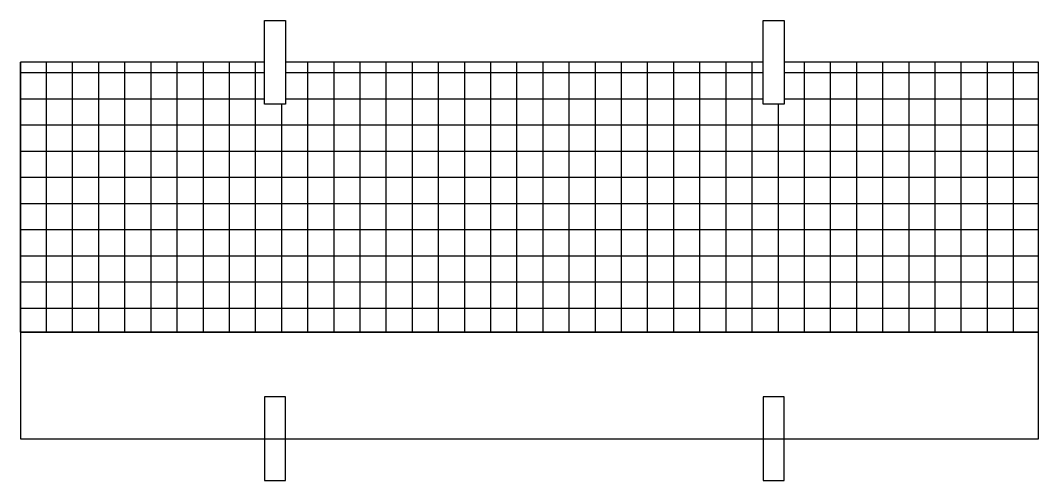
# Model space of a CAD drawing. Header units: inches. Extents: x 0 to 2435, y -100 to 1000.
import ezdxf

# ---------------------------------------------------------------- set-up
doc = ezdxf.new("R2010")
doc.units = ezdxf.units.IN
doc.header["$MEASUREMENT"] = 0
doc.layers.add('KwikScaf Matrix', color=7, linetype='Continuous')

# ---------------------------------------------------------------- blocks, each defined once
blk = doc.blocks.new('2D Brickguard 2.4 Metre')
h = blk.add_hatch()
h.set_pattern_fill('NET', color=0, scale=500, style=0)
h.paths.add_polyline_path([(2435, 900), (1826.25, 900), (1826.25, 800), (1776.25, 800), (1776.25, 900), (633.75, 900), (633.75, 800), (583.75, 800), (583.75, 900), (0, 900), (0, 255), (2435, 255)])
at = {"color": 0}
for p, q in [((583.75, 800), (583.75, 1000)), ((583.75, 1000), (633.75, 1000)), ((633.75, 1000), (633.75, 800)), ((1776.25, 800), (1776.25, 1000)), ((1776.25, 1000), (1826.25, 1000)), ((1826.25, 1000), (1826.25, 800)), ((0, 900), (0, 255)), ((583.75, 900), (0, 900)), ((1776.25, 900), (633.75, 900)), ((2435, 900), (1826.25, 900)), ((2435, 255), (2435, 900)), ((633.75, 800), (583.75, 800)), ((1826.25, 800), (1776.25, 800)), ((2435, 255), (0, 255)), ((0, 255), (2435, 255)), ((0, 255), (0, 0)), ((2435, 0), (2435, 255)), ((583.75, 100), (583.75, -100)), ((633.75, 100), (583.75, 100)), ((633.75, -100), (633.75, 100)), ((1776.25, 100), (1776.25, -100)), ((1826.25, 100), (1776.25, 100)), ((1826.25, -100), (1826.25, 100)), ((0, 0), (2435, 0)), ((583.75, -100), (633.75, -100)), ((1776.25, -100), (1826.25, -100))]:
    blk.add_line(p, q, dxfattribs=at)

msp = doc.modelspace()

# ---------------------------------------------------------------- block references
at = {"layer": 'KwikScaf Matrix'}
msp.add_blockref('2D Brickguard 2.4 Metre', (0, 0), dxfattribs=at)

doc.saveas('drawing.dxf')
